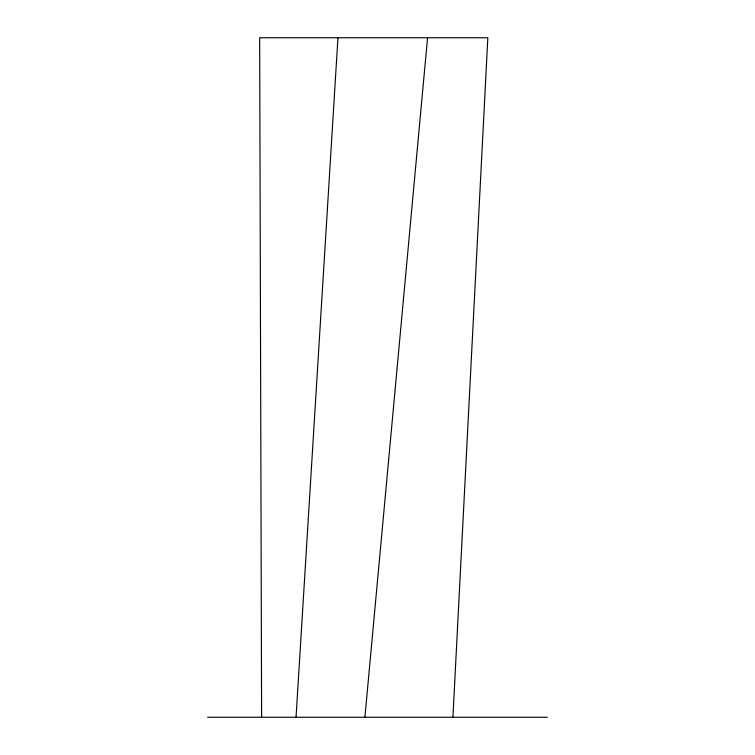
<?xml version="1.0" encoding="UTF-8"?>
<svg xmlns="http://www.w3.org/2000/svg" width="755" height="755" viewBox="0 0 755 755"><rect width="100%" height="100%" fill="white"/><g stroke="black" fill="none" stroke-linecap="round" stroke-linejoin="round"><path stroke-width="1.13" d="M452.915 717.25L487.834 37.75L259.663 37.75L261.607 717.25M296.045 717.25L337.957 37.75M364.91 717.25L427.566 37.75M207.625 717.25L547.375 717.25"/></g></svg>
